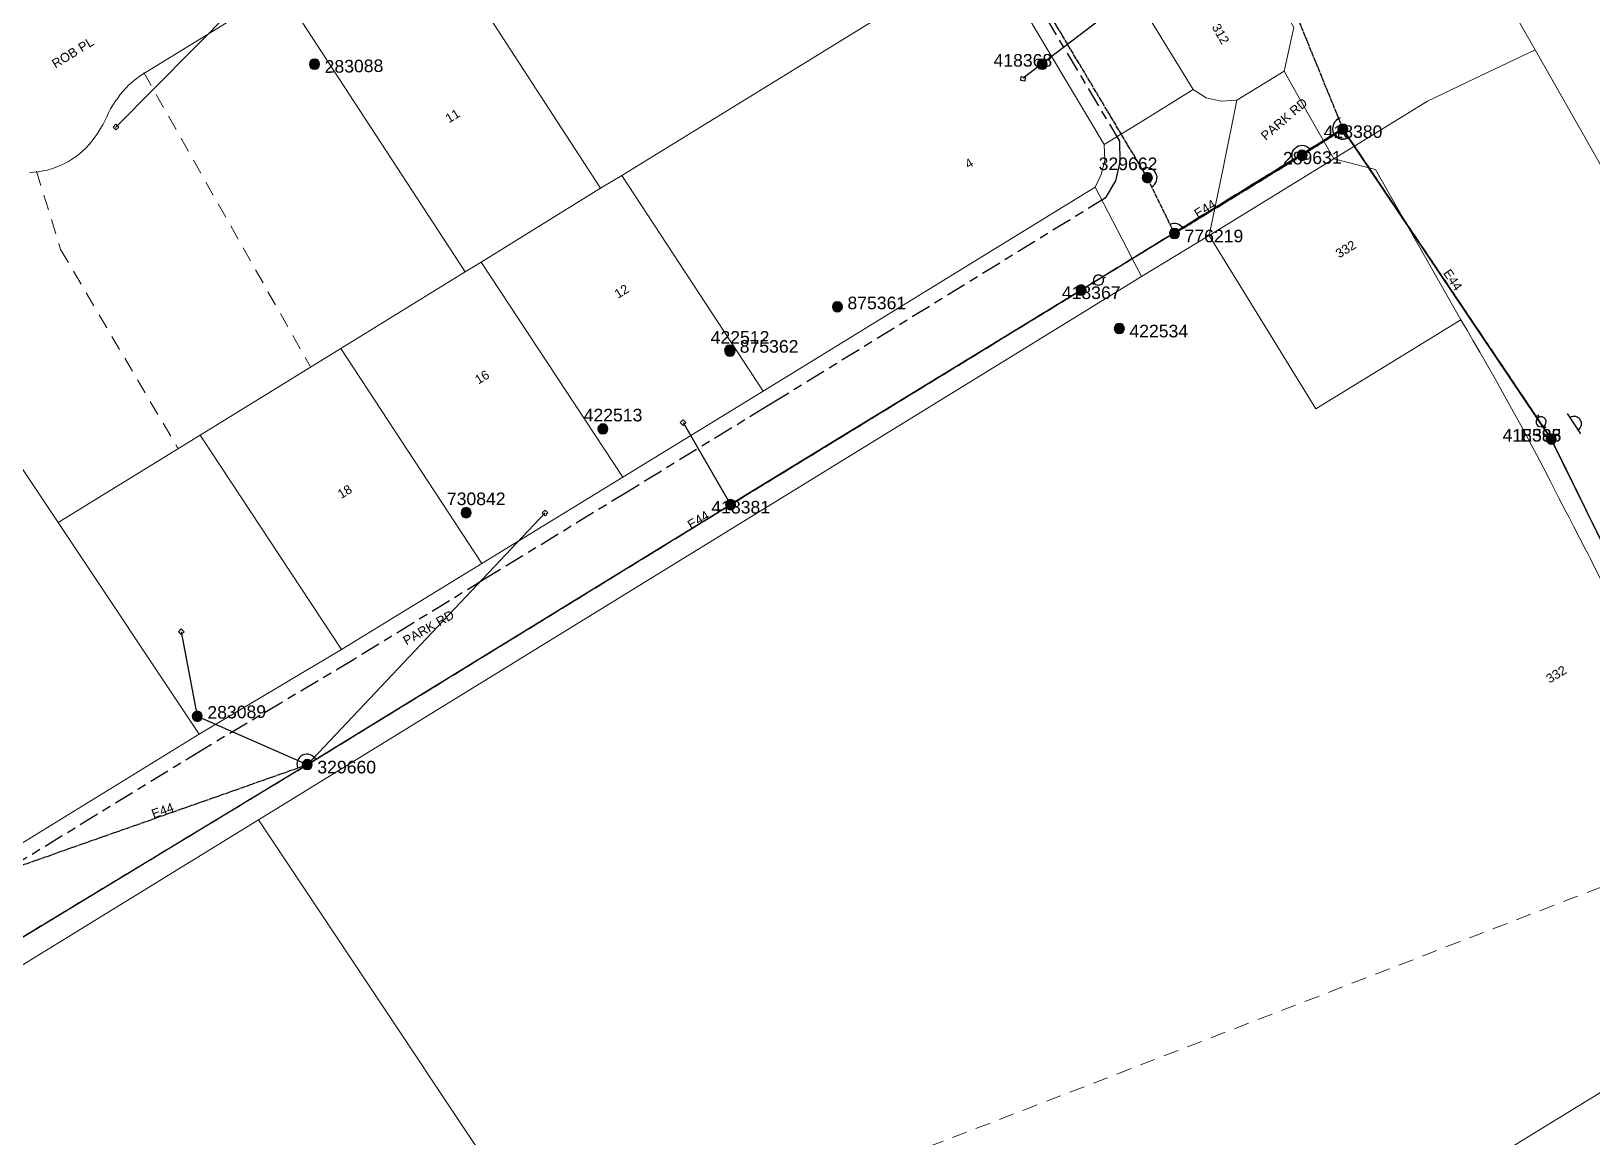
# Model space of a CAD drawing. Header units: metres. Extents: x 299345 to 301288, y 6276165 to 6277715.
# Drawn here: x 299743.7 to 300053.4, y 6276388.2 to 6276607.5 of the extents above; entities that cross this region are included whole.
import ezdxf
from ezdxf.enums import TextEntityAlignment as Align

# ---------------------------------------------------------------- set-up
doc = ezdxf.new("R2010")
doc.units = ezdxf.units.M
for name, pattern in [('Cable Exist OH', [1, 1, 0]), ('Cable Exist UG', [8.2, 4, -1.2, 1.8, -1.2]), ('Dash', [5, 3, -2])]:
    doc.linetypes.add(name, pattern=pattern)
doc.layers.get('0').update_dxf_attribs({"color": 6})
for name, color, linetype, lineweight in [('Cadastre Buildings_SP_EXT', 9, 'Continuous', 5), ('Cadastre Developer_SP_EXT', 9, 'Continuous', 5), ('Cadastre Easements_SP_EXT', 9, 'Continuous', 5), ('Cadastre Land Parcels_SP_EXT', 9, 'Continuous', 5), ('Cadastre Roads_SP_EXT', 9, 'Continuous', 5)]:
    doc.layers.add(name, color=color, linetype=linetype, lineweight=lineweight)
for name, color, linetype in [('Equip_SP_HV_EXT', 7, 'Continuous'), ('Equip_SP_LV_EXT', 7, 'Continuous'), ('Mains_HV_EXT', 7, 'Continuous'), ('Mains_LV_EXT', 7, 'Continuous'), ('Mains_TR_EXT', 7, 'Continuous'), ('Services_SP_EXT', 7, 'Continuous'), ('SupportsOH_SP_TR_HV_LV_SL_EXT', 7, 'Continuous')]:
    doc.layers.add(name, color=color, linetype=linetype)
doc.styles.add('POLE_LABEL', font='arial.ttf')
doc.styles.get("Standard").update_dxf_attribs({"font": 'arial.ttf'})
doc.linetypes.add('Cable E OH', pattern='A,9.4,["E",Standard,S=1.7,R=0,X=0,Y=-1],0', length=9.4)
doc.linetypes.add('Cable P UG', pattern='A,6,-0.5,["P",Standard,S=1.7,R=0,X=0.5,Y=-1],-2.9', length=9.4)

# ---------------------------------------------------------------- blocks, each defined once
blk = doc.blocks.new('LV_OH_LINKS_OPEN_EXT')
for p, q in [((-0.17, 4.97), (-0.17, 5.46)), ((0.17, 4.97), (0.17, 5.46)), ((-0.17, 3), (-0.17, 2.5)), ((0.17, 3), (0.17, 2.5))]:
    blk.add_line(p, q)
blk.add_lwpolyline([(0, 2.99, 1), (0, 4.98, 1)], format="xyb", close=True)
at = {"flags": 9}
for tag, p in [('ACTUAL_STATUS', (0, 0)), ('CONSTRUCTED_VOLTAGE', (0, -0.2)), ('OPERATING_VOLTAGE', (0, -0.6)), ('ORIENTATION', (0, -0.8)), ('OWNED_BY', (0, -1)), ('STATE', (0, -1.2)), ('SWITCH_TYPE', (0, -1.4)), ('NO_PHASES', (0, -0.4)), ('USAGE', (0, -1.6)), ('LEGEND', (0, -1.8)), ('NOTES', (0, -2))]:
    blk.add_attdef(tag, text='', height=0.2, dxfattribs=at).set_placement(p, align=Align.MIDDLE_LEFT)
at = {"flags": 1}
blk.add_attdef('Z', (0, 0), '', height=0.2, dxfattribs=at)
blk = doc.blocks.new('CCP_EXT')
blk.add_wipeout([(0, 0.57), (0.57, 0), (0, -0.57), (-0.57, 0)])
blk.add_lwpolyline([(-0.57, 0), (0, 0.57), (0.57, 0), (0, -0.57), (-0.57, 0)])
at = {"flags": 1}
blk.add_attdef('Z', (0, 0), '', height=0.2, dxfattribs=at)
at = {"flags": 9}
for tag, p in [('CCP_TYPE', (0, 0)), ('CONSTRUCTED_VOLTAGE', (0, -0.2)), ('OPERATING_VOLTAGE', (0, -0.6)), ('ORIENTATION', (0, -0.8)), ('OWNED_BY', (0, -1)), ('STATE', (0, -1.8)), ('NO_PHASES', (0, -0.4)), ('USAGE', (0, -1.2)), ('LEGEND', (0, -1.4)), ('LIFE_SUPPORT', (0, -1.6)), ('NOTES', (0, -2))]:
    blk.add_attdef(tag, text='', height=0.2, dxfattribs=at).set_placement(p, align=Align.MIDDLE_LEFT)
blk = doc.blocks.new('POLE_EXT')
blk.add_hatch(color=256).paths.add_polyline_path([(-1, 0, 1), (1, 0, 1)])
blk.add_lwpolyline([(-1, 0, 1), (1, 0, 1)], format="xyb", close=True)
for tag, height, flags, p in [('pNumber', 2.5, 8, (-17.84, 2.07)), ('OWNED_BY', 0.2, 9, (1.35, -0.4)), ('SPECIAL_USE', 0.2, 9, (1.35, -0.8)), ('STATE', 0.2, 9, (1.35, -1)), ('cLV', 0.2, 9, (1.35, -1.4)), ('hDepth', 0.2, 9, (1.35, -1.6)), ('hDia', 0.2, 9, (1.35, -1.8)), ('cHV', 0.2, 9, (1.35, -2)), ('PARENT', 0.2, 9, (1.35, -0.6)), ('USAGE', 0.2, 9, (1.35, -1.2)), ('LBRACKET', 0.2, 9, (1.35, -2.2)), ('LExisting', 0.2, 9, (1.35, -2.4)), ('LANTNUMBER', 0.2, 9, (1.35, -2.6)), ('LOther', 0.2, 9, (1.35, -2.8)), ('LRemove', 0.2, 9, (1.35, -3)), ('LEGEND', 0.2, 9, (1.35, -3.2)), ('cLinedev', 0.2, 9, (1.35, -3.4)), ('pExisting', 0.2, 9, (1.35, -3.8)), ('pFooting', 0.2, 9, (1.35, -4.4)), ('pNew', 0.2, 9, (1.35, -4.6)), ('pRelocate', 0.2, 9, (1.35, -5)), ('pRemove', 0.2, 9, (1.35, -5.2)), ('pReplace', 0.2, 9, (1.35, -5.4)), ('pStay', 0.2, 9, (1.35, -5.6)), ('pType', 0.2, 9, (1.35, -5.8)), ('cspan', 0.2, 9, (1.35, -6)), ('STREETNAME', 0.2, 9, (1.35, -6.2)), ('LOCATION', 0.2, 9, (1.35, -3.6)), ('PFNUMBER', 0.2, 9, (1.35, -4)), ('NEWPFNUMBER', 0.2, 9, (1.35, -4.2)), ('SUBURB', 0.2, 9, (1.35, -6.4)), ('OPERATED_BY', 0.2, 9, (1.36, -7.01)), ('NOTES', 0.2, 9, (1.35, -6.6)), ('MAINTAINED_BY', 0.2, 9, (1.36, -6.81))]:
    blk.add_attdef(tag, text='', height=height, dxfattribs=dict(flags=flags)).set_placement(p, align=Align.MIDDLE_LEFT)
at = {"style": 'POLE_LABEL'}
for tag, height, flags, p in [('ASSET_NUM', 2.5, 8, (2, 2)), ('STRUCTURE_PLANT_NUMBER', 0.2, 9, (1.35, 0.03)), ('STREET_CODE', 0.2, 9, (1.35, -0.2))]:
    blk.add_attdef(tag, text='', height=height, dxfattribs=dict(at, flags=flags)).set_placement(p, align=Align.MIDDLE_LEFT)
at = {"flags": 1}
blk.add_attdef('Z', (1.35, -7.33), '', height=0.2, dxfattribs=at)
blk = doc.blocks.new('HV_USL_CLOSED_EXT')
blk.add_line((2.4, 5.5), (-2.4, 5.5))
blk.add_lwpolyline([(1.44, 5.5, 0.414214), (0, 6.94, 0.414214), (-1.44, 5.5)], format="xyb")
for tag, height, flags, p in [('ASSET_NUM', 2.5, 8, (2, 2)), ('STREET_CODE', 0.2, 9, (1.5, 0)), ('ACTUAL_STATUS', 0.2, 9, (1.5, -0.2)), ('CONSTRUCTED_VOLTAGE', 0.2, 9, (1.5, -0.4)), ('OPERATING_VOLTAGE', 0.2, 9, (1.5, -0.8)), ('ORIENTATION', 0.2, 9, (1.5, -1)), ('OWNED_BY', 0.2, 9, (1.5, -1.2)), ('OPERATED_BY', 0.2, 9, (1.5, -1.4)), ('STATE', 0.2, 9, (1.5, -1.8)), ('SWITCH_TYPE', 0.2, 9, (1.5, -2)), ('STREETNAME', 0.2, 9, (1.5, -2.8)), ('SUBURB', 0.2, 9, (1.5, -3)), ('NO_PHASES', 0.2, 9, (1.5, -0.6)), ('MAINTAINED_BY', 0.2, 9, (1.5, -1.6)), ('USAGE', 0.2, 9, (1.5, -2.2)), ('LEGEND', 0.2, 9, (1.5, -2.4)), ('LOCATION', 0.2, 9, (1.5, -2.6)), ('NOTES', 0.2, 9, (1.5, -3.2)), ('Z', 0.2, 1, (1.5, -3.6)), ('LABEL_ALIGNMENT', 0.2, 9, (1.5, -3.4))]:
    blk.add_attdef(tag, text='', height=height, dxfattribs=dict(flags=flags)).set_placement(p, align=Align.MIDDLE_LEFT)

msp = doc.modelspace()

# ---------------------------------------------------------------- linework, layer by layer
at = {"layer": 'Cadastre Developer_SP_EXT', "linetype": 'Dash'}
for points in [[(299766.02, 6276599.36), (299799.04, 6276541.11)], [(299744.74, 6276579.77), (299749.53, 6276564.22), (299772.74, 6276524.89), (299772.88, 6276524.97)]]:
    msp.add_lwpolyline(points, dxfattribs=at)
at = {"layer": 'Cadastre Easements_SP_EXT', "linetype": 'Dash'}
msp.add_lwpolyline([(300078.59, 6276446.74), (299894.99, 6276375.87), (299854.77, 6276352.15), (299739.91, 6276284.63), (299636.37, 6276224.23), (299677.21, 6276165.38), (299778.6, 6276227.5), (299778.6, 6276227.5), (299891.68, 6276296.77), (299904.54, 6276304.65), (300101.34, 6276380.37)], dxfattribs=at)
at = {"layer": 'Cadastre Land Parcels_SP_EXT', "linetype": 'Continuous'}
for points in [[(300309.56, 6276711.33), (300284.13, 6276779.13), (300178.81, 6276714.63), (300030.71, 6276623.95), (300031.08, 6276623.29), (300042.16, 6276603.86), (300065.79, 6276562.29), (300309.56, 6276711.33)], [(299860.93, 6276578.93), (299933.62, 6276623.66), (299902.83, 6276676.57), (299895.23, 6276678.62), (299820.24, 6276632.52), (299856.7, 6276576.37), (299860.93, 6276578.93)], [(299992.35, 6276599.59), (299994.3, 6276608.25), (299971.97, 6276647.27), (299950.83, 6276634.28), (299974.3, 6276595.95), (299976.86, 6276594.33), (299979.84, 6276593.64), (299982.99, 6276593.88), (299992.35, 6276599.59)], [(299856.7, 6276576.37), (299820.24, 6276632.52), (299793.26, 6276615.89), (299829.79, 6276559.78), (299833, 6276561.7), (299856.7, 6276576.37)], [(299956.67, 6276585.05), (299933.62, 6276623.66), (299860.93, 6276578.93), (299888.97, 6276536.15), (299954.83, 6276576.59), (299956.06, 6276579.1), (299956.74, 6276581.91), (299956.67, 6276585.05)], [(299706.31, 6276574.07), (299684.31, 6276606.82), (299637.4, 6276577.87), (299676.55, 6276519.73), (299695.43, 6276492.29), (299731.38, 6276440.04), (299777.02, 6276468.1), (299749.01, 6276510.07), (299706.31, 6276574.07)], [(300027.45, 6276550.31), (300010.47, 6276580.1), (300002.22, 6276582.2), (299977.51, 6276567.02), (299998.65, 6276532.63), (300027.45, 6276550.31)], [(299888.97, 6276536.15), (299860.93, 6276578.93), (299856.7, 6276576.37), (299833, 6276561.7), (299861.11, 6276519.06), (299888.97, 6276536.15)], [(299861.11, 6276519.06), (299833, 6276561.7), (299829.79, 6276559.78), (299805.13, 6276544.61), (299833.15, 6276501.96), (299861.11, 6276519.06)], [(299833.15, 6276501.96), (299805.13, 6276544.61), (299777.19, 6276527.4), (299805.3, 6276484.87), (299833.15, 6276501.96)], [(299891.68, 6276296.77), (299854.77, 6276352.15), (299788.83, 6276451.06), (299696.09, 6276394.14), (299674.65, 6276381), (299739.91, 6276284.63), (299778.6, 6276227.5), (299891.68, 6276296.77)]]:
    msp.add_lwpolyline(points, close=True, dxfattribs=at)
for points in [[(300055.47, 6276498.16), (300053.14, 6276502.85), (300052.67, 6276503.78), (300052.2, 6276504.71), (300049.81, 6276509.37), (300048.85, 6276511.22), (300048.36, 6276512.15), (300046.9, 6276514.92), (300045.16, 6276518.34), (300043.83, 6276520.89), (300042.5, 6276523.44), (300042.05, 6276524.28), (300041.6, 6276525.13), (300041.15, 6276525.98), (300040.7, 6276526.82), (300039.33, 6276529.35), (300037.49, 6276532.71), (300034.22, 6276538.57), (300031.18, 6276543.89), (300029.88, 6276546.13), (300028.67, 6276548.22), (300027.45, 6276550.31), (299998.65, 6276532.63), (299977.51, 6276567.02), (299977.51, 6276567.02), (299964.06, 6276558.88), (299788.83, 6276451.06), (299854.77, 6276352.15)], [(299904.54, 6276304.65), (300089.01, 6276417.76)]]:
    msp.add_lwpolyline(points, dxfattribs=at)
at = {"layer": 'Cadastre Roads_SP_EXT', "linetype": 'Continuous'}
msp.add_lwpolyline([(300065.79, 6276562.29), (300042.16, 6276603.86), (300030.05, 6276598.08), (300020.83, 6276593.68), (300002.22, 6276582.2), (300002.22, 6276582.2), (300010.47, 6276580.1), (300027.45, 6276550.31), (300028.67, 6276548.22), (300029.88, 6276546.13), (300031.18, 6276543.89), (300034.22, 6276538.57), (300037.49, 6276532.71), (300039.33, 6276529.35), (300040.7, 6276526.82), (300041.15, 6276525.98), (300041.6, 6276525.13), (300042.05, 6276524.28), (300042.5, 6276523.44), (300043.83, 6276520.89), (300045.16, 6276518.34), (300046.9, 6276514.92), (300048.36, 6276512.15), (300048.85, 6276511.22), (300049.81, 6276509.37), (300052.2, 6276504.71), (300052.67, 6276503.78), (300053.14, 6276502.85), (300055.47, 6276498.16)], dxfattribs=at)
msp.add_lwpolyline([(300002.22, 6276582.2), (299996.95, 6276591.47), (299992.35, 6276599.59), (299982.99, 6276593.88), (299980.24, 6276580.39), (299977.51, 6276567.02), (300002.22, 6276582.2)], close=True, dxfattribs=at)
at = {"layer": 'Mains_HV_EXT', "linetype": 'Cable Exist OH'}
for points in [[(300004.03, 6276588.18), (299988.29, 6276626.8)], [(299995.89, 6276582.9), (299995.92, 6276582.92), (300004.03, 6276588.11)], [(300004.03, 6276588.11), (300045.35, 6276526.67)], [(299970.6, 6276567.41), (299995.89, 6276582.9)], [(299970.6, 6276567.41), (299965.23, 6276578.42)], [(300045.38, 6276526.6), (300069.32, 6276477.77)]]:
    msp.add_lwpolyline(points, dxfattribs=at)
at = {"layer": 'Mains_HV_EXT', "linetype": 'Cable P UG'}
for points in [[(300003.97, 6276588.21), (299995.92, 6276582.99), (299952.06, 6276556.16)], [(300045.37, 6276526.62), (300004, 6276588.09)], [(299952.06, 6276556.16), (299882.5, 6276513.61)], [(300069.43, 6276477.79), (300045.37, 6276526.62)]]:
    msp.add_lwpolyline(points, dxfattribs=at)
at = {"layer": 'Mains_HV_EXT', "linetype": 'Cable E OH'}
for points in [[(300003.97, 6276588.21), (299995.92, 6276582.99), (299952.06, 6276556.16)], [(300045.37, 6276526.62), (300004, 6276588.09)], [(299952.06, 6276556.16), (299882.5, 6276513.61)], [(300069.43, 6276477.79), (300045.37, 6276526.62)]]:
    msp.add_lwpolyline(points, dxfattribs=at)
at = {"layer": 'Mains_HV_EXT', "linetype": 'Continuous'}
for points in [[(299994.22, 6276581.88, -0.992895), (299997.6, 6276583.99)], [(300002.45, 6276587.1, 0.487376), (300005.2, 6276586.53)], [(299966.08, 6276576.67, 0.997099), (299964.18, 6276580.21)], [(299972.25, 6276568.43, 0.380826), (299969.7, 6276569.19)]]:
    msp.add_lwpolyline(points, format="xyb", dxfattribs=at)
at = {"layer": 'Mains_LV_EXT', "linetype": 'Cable Exist OH'}
for points in [[(300004.03, 6276588.18), (299988.29, 6276626.8)], [(300003.98, 6276588.19), (299995.84, 6276583.13), (299952.06, 6276556.16)], [(300045.35, 6276526.67), (300003.99, 6276588.12)], [(299882.5, 6276513.61), (299882.52, 6276513.63), (299952.06, 6276556.16)], [(300087.86, 6276434.88), (300069.46, 6276477.66), (300045.35, 6276526.67)], [(299741.64, 6276442.01), (299798.46, 6276462.03)]]:
    msp.add_lwpolyline(points, dxfattribs=at)
at = {"layer": 'Mains_LV_EXT', "linetype": 'Continuous'}
for points in [[(300003.51, 6276590.34, 0.466799), (300002.23, 6276587.16)], [(300002.25, 6276587.1, 0.421365), (300005.2, 6276586.53)], [(299800.17, 6276463.08, 0.935926), (299796.56, 6276461.36)]]:
    msp.add_lwpolyline(points, format="xyb", dxfattribs=at)
at = {"layer": 'Mains_TR_EXT', "linetype": 'Cable Exist OH'}
for points in [[(300003.95, 6276588.17), (299995.92, 6276582.99), (299952.06, 6276556.16)], [(300045.37, 6276526.62), (300004.04, 6276588.14)], [(299952.06, 6276556.16), (299882.5, 6276513.61)], [(300069.43, 6276477.65), (300045.37, 6276526.62)]]:
    msp.add_lwpolyline(points, dxfattribs=at)

# ---------------------------------------------------------------- block references
at = {"layer": 'Equip_SP_HV_EXT'}
ref = msp.add_blockref('HV_USL_CLOSED_EXT', (300045.37, 6276526.62), dxfattribs=dict(at, rotation=303.6987361363323))
ref.add_attrib('ASSET_NUM', 'E595', dxfattribs={"layer": '0', "height": 2.5}).set_placement((300047.37, 6276527.37), align=Align.MIDDLE_RIGHT)
at = {"layer": 'Equip_SP_LV_EXT'}
for p, rotation in [((299952.06, 6276556.16), 299.9576731520991), ((300045.38, 6276526.62), 30.6142759752439)]:
    msp.add_blockref('LV_OH_LINKS_OPEN_EXT', p, dxfattribs=dict(at, rotation=rotation))
at = {"layer": 'SupportsOH_SP_TR_HV_LV_SL_EXT'}
ref = msp.add_blockref('POLE_EXT', (299799.9, 6276601.01), dxfattribs=at)
ref.add_attrib('ASSET_NUM', '283088', dxfattribs={"layer": '0', "height": 2.5, "rotation": 1, "style": 'POLE_LABEL'}).set_placement((299801.9, 6276601.76), align=Align.TOP_LEFT)
ref = msp.add_blockref('POLE_EXT', (300004.03, 6276588.11), dxfattribs=dict(at, rotation=0.02290941558291593))
ref.add_attrib('ASSET_NUM', '418380', dxfattribs={"layer": '0', "height": 2.5, "rotation": 0.055, "style": 'POLE_LABEL'}).set_placement((300006.03, 6276588.86), align=Align.TOP_CENTER)
ref = msp.add_blockref('POLE_EXT', (299965.2, 6276578.48), dxfattribs=at)
ref.add_attrib('ASSET_NUM', '329662', dxfattribs={"layer": '0', "height": 2.5, "style": 'POLE_LABEL'}).set_placement((299967.2, 6276579.23), align=Align.BOTTOM_RIGHT)
ref = msp.add_blockref('POLE_EXT', (299995.92, 6276582.92), dxfattribs=at)
ref.add_attrib('ASSET_NUM', '289631', dxfattribs={"layer": '0', "height": 2.5, "rotation": 1, "style": 'POLE_LABEL'}).set_placement((299997.92, 6276583.67), align=Align.TOP_CENTER)
ref = msp.add_blockref('POLE_EXT', (299970.6, 6276567.41), dxfattribs=at)
ref.add_attrib('ASSET_NUM', '776219', dxfattribs={"layer": '0', "height": 2.5, "style": 'POLE_LABEL'}).set_placement((299972.6, 6276568.16), align=Align.TOP_LEFT)
ref = msp.add_blockref('POLE_EXT', (299952.06, 6276556.16), dxfattribs=dict(at, rotation=359.9502799518751))
ref.add_attrib('ASSET_NUM', '418367', dxfattribs={"layer": '0', "height": 2.5, "style": 'POLE_LABEL'}).set_placement((299954.06, 6276556.91), align=Align.TOP_CENTER)
ref = msp.add_blockref('POLE_EXT', (299903.69, 6276552.88), dxfattribs=at)
ref.add_attrib('ASSET_NUM', '875361', dxfattribs={"layer": '0', "height": 2.5, "style": 'POLE_LABEL'}).set_placement((299905.69, 6276553.63), align=Align.MIDDLE_LEFT)
ref = msp.add_blockref('POLE_EXT', (299882.37, 6276544.04), dxfattribs=at)
ref.add_attrib('ASSET_NUM', '422512', dxfattribs={"layer": '0', "height": 2.5, "style": 'POLE_LABEL'}).set_placement((299884.37, 6276544.79), align=Align.BOTTOM_CENTER)
ref = msp.add_blockref('POLE_EXT', (299959.65, 6276548.55), dxfattribs=at)
ref.add_attrib('ASSET_NUM', '422534', dxfattribs={"layer": '0', "height": 2.5, "style": 'POLE_LABEL'}).set_placement((299961.65, 6276549.3), align=Align.TOP_LEFT)
ref = msp.add_blockref('POLE_EXT', (299882.31, 6276544.26), dxfattribs=at)
ref.add_attrib('ASSET_NUM', '875362', dxfattribs={"layer": '0', "height": 2.5, "style": 'POLE_LABEL'}).set_placement((299884.31, 6276545.01), align=Align.MIDDLE_LEFT)
ref = msp.add_blockref('POLE_EXT', (299857.16, 6276528.63), dxfattribs=at)
ref.add_attrib('ASSET_NUM', '422513', dxfattribs={"layer": '0', "height": 2.5, "style": 'POLE_LABEL'}).set_placement((299859.16, 6276529.38), align=Align.BOTTOM_CENTER)
ref = msp.add_blockref('POLE_EXT', (300045.37, 6276526.62), dxfattribs=dict(at, rotation=359.961784555146))
ref.add_attrib('ASSET_NUM', '418383', dxfattribs={"layer": '0', "height": 2.5, "rotation": 359.9282, "style": 'POLE_LABEL'}).set_placement((300047.37, 6276527.37), align=Align.MIDDLE_RIGHT)
ref = msp.add_blockref('POLE_EXT', (299830.01, 6276512.02), dxfattribs=at)
ref.add_attrib('ASSET_NUM', '730842', dxfattribs={"layer": '0', "height": 2.5, "style": 'POLE_LABEL'}).set_placement((299832.01, 6276512.77), align=Align.BOTTOM_CENTER)
ref = msp.add_blockref('POLE_EXT', (299882.5, 6276513.61), dxfattribs=dict(at, rotation=359.9877953056316))
ref.add_attrib('ASSET_NUM', '418381', dxfattribs={"layer": '0', "height": 2.5, "style": 'POLE_LABEL'}).set_placement((299884.5, 6276514.36), align=Align.TOP_CENTER)
ref = msp.add_blockref('POLE_EXT', (299776.65, 6276471.62), dxfattribs=at)
ref.add_attrib('ASSET_NUM', '283089', dxfattribs={"layer": '0', "height": 2.5, "rotation": 1, "style": 'POLE_LABEL'}).set_placement((299778.65, 6276472.37), align=Align.MIDDLE_LEFT)
ref = msp.add_blockref('POLE_EXT', (299798.48, 6276462.04), dxfattribs=at)
ref.add_attrib('ASSET_NUM', '329660', dxfattribs={"layer": '0', "height": 2.5, "style": 'POLE_LABEL'}).set_placement((299800.48, 6276462.79), align=Align.TOP_LEFT)

# ---------------------------------------------------------------- texts
at = {"layer": 'Cadastre Land Parcels_SP_EXT'}
for s, rotation, p in [('312', 299.6223, (299977.93, 6276608.4)), ('11', 31.5805, (299826.6, 6276589.25)), ('4', 31.4206, (299929.69, 6276580.2)), ('332', 31.42, (300003.26, 6276562.45)), ('12', 31.4203, (299860.14, 6276554.44)), ('16', 31.4207, (299832.44, 6276537.42)), ('18', 31.4204, (299805.19, 6276514.71)), ('332', 31.42, (300045.04, 6276478.1))]:
    msp.add_text(s, height=1.8, rotation=rotation, dxfattribs=at).set_placement(p)
at = {"layer": 'Cadastre Roads_SP_EXT'}
for s, rotation, p in [('ROB PL', 31.5803, (299748.49, 6276600.11)), ('PARK RD', 40.7914, (299988.71, 6276585.76)), ('PARK RD', 29.8036, (299818.14, 6276485.67))]:
    msp.add_text(s, height=1.8, rotation=rotation, dxfattribs=at).set_placement(p)
at = {"layer": 'Mains_LV_EXT'}
for rotation, p in [(31.5945, (299975.21, 6276570.38)), (304.1543, (300023.84, 6276559.56)), (31.4212, (299874.64, 6276508.66)), (19.6331, (299767.96, 6276451.32))]:
    msp.add_text('E44', height=1.8, rotation=rotation, dxfattribs=at).set_placement(p)

# ---------------------------------------------------------------- next in the draw order: block references
at = {"layer": 'Services_SP_EXT'}
for p, rotation in [((299940.53, 6276598.11), 36.28042471851668), ((299873.05, 6276529.9), 90.0000000000002), ((299845.67, 6276511.96), 90.0000000000002)]:
    msp.add_blockref('CCP_EXT', p, dxfattribs=dict(at, rotation=rotation))
for p in [(299760.51, 6276588.52), (299773.46, 6276488.41)]:
    msp.add_blockref('CCP_EXT', p, dxfattribs=at)

# ---------------------------------------------------------------- next in the draw order: linework, layer by layer
at = {"layer": 'Cadastre Buildings_SP_EXT', "linetype": 'Continuous'}
msp.add_lwpolyline([(299706.31, 6276574.07), (299749.01, 6276510.07), (299777.19, 6276527.4), (299805.13, 6276544.61), (299829.79, 6276559.78), (299829.79, 6276559.78), (299793.26, 6276615.89), (299765.5, 6276598.81), (299764.27, 6276597.92), (299763.63, 6276597.38), (299763.02, 6276596.82), (299762.44, 6276596.22), (299761.89, 6276595.6), (299761.37, 6276594.95), (299760.89, 6276594.27), (299760.37, 6276593.58), (299759.89, 6276592.86), (299759.45, 6276592.12), (299759.04, 6276591.36), (299758.67, 6276590.58), (299758.29, 6276589.78), (299757.87, 6276588.99), (299757.33, 6276588.03), (299756.86, 6276587.25), (299756.34, 6276586.5), (299755.79, 6276585.77), (299755.2, 6276585.08), (299754.58, 6276584.41), (299753.95, 6276583.81), (299753.29, 6276583.23), (299752.61, 6276582.69), (299751.89, 6276582.19), (299751.11, 6276581.71), (299750.3, 6276581.28), (299749.46, 6276580.89), (299748.61, 6276580.54), (299747.74, 6276580.24), (299746.88, 6276580), (299746.01, 6276579.81), (299745.13, 6276579.66), (299744.24, 6276579.56), (299743.35, 6276579.51)], dxfattribs=at)
msp.add_lwpolyline([(299805.3, 6276484.87), (299777.19, 6276527.4), (299749.01, 6276510.07), (299777.02, 6276468.1), (299805.3, 6276484.87)], close=True, dxfattribs=at)
at = {"layer": 'Cadastre Roads_SP_EXT', "linetype": 'Continuous'}
for points in [[(299950.83, 6276634.28), (299921.28, 6276685.5), (299910.74, 6276680.4), (299902.83, 6276676.57), (299933.62, 6276623.66), (299956.67, 6276585.05), (299964.32, 6276589.78), (299974.3, 6276595.95), (299950.83, 6276634.28)], [(299964.06, 6276558.88), (299959.21, 6276568.19), (299954.83, 6276576.59), (299888.97, 6276536.15), (299861.11, 6276519.06), (299833.15, 6276501.96), (299805.3, 6276484.87), (299777.02, 6276468.1), (299731.38, 6276440.04), (299685.26, 6276411.68), (299690.65, 6276402.95), (299696.09, 6276394.14), (299788.83, 6276451.06), (299964.06, 6276558.88)]]:
    msp.add_lwpolyline(points, close=True, dxfattribs=at)
msp.add_lwpolyline([(299743.35, 6276579.51), (299744.24, 6276579.56), (299745.13, 6276579.66), (299746.01, 6276579.81), (299746.88, 6276580), (299747.74, 6276580.24), (299748.61, 6276580.54), (299749.46, 6276580.89), (299750.3, 6276581.28), (299751.11, 6276581.71), (299751.89, 6276582.19), (299752.61, 6276582.69), (299753.29, 6276583.23), (299753.95, 6276583.81), (299754.58, 6276584.41), (299755.2, 6276585.08), (299755.79, 6276585.77), (299756.34, 6276586.5), (299756.86, 6276587.25), (299757.33, 6276588.03), (299757.87, 6276588.99), (299758.29, 6276589.78), (299758.67, 6276590.58), (299759.04, 6276591.36), (299759.45, 6276592.12), (299759.89, 6276592.86), (299760.37, 6276593.58), (299760.89, 6276594.27), (299761.37, 6276594.95), (299761.89, 6276595.6), (299762.44, 6276596.22), (299763.02, 6276596.82), (299763.63, 6276597.38), (299764.27, 6276597.92), (299765.5, 6276598.81), (299793.26, 6276615.89)], dxfattribs=at)
at = {"layer": 'Mains_HV_EXT', "linetype": 'Cable Exist UG'}
msp.add_lwpolyline([(299914.74, 6276661.92), (299936.18, 6276625.11), (299936.66, 6276624.32), (299936.66, 6276624.32), (299959.68, 6276585.75), (299959.73, 6276581.56), (299958.87, 6276577.88), (299956.87, 6276574.44), (299891.11, 6276533.96), (299889.74, 6276533.12), (299889.74, 6276533.12), (299864, 6276517.37), (299862.27, 6276516.31), (299862.27, 6276516.31), (299835.39, 6276499.86), (299833.67, 6276498.81), (299833.67, 6276498.81), (299807.66, 6276482.85), (299777.8, 6276465.04), (299777.8, 6276465.04), (299739.87, 6276441.78), (299735.08, 6276445.25), (299733.37, 6276444.2)], dxfattribs=at)
at = {"layer": 'Mains_HV_EXT', "linetype": 'Cable Exist OH'}
msp.add_lwpolyline([(299965.23, 6276578.42), (299965.2, 6276578.48), (299936.97, 6276625.73), (299936.81, 6276626.01)], dxfattribs=at)
at = {"layer": 'Mains_HV_EXT', "linetype": 'Cable P UG'}
msp.add_lwpolyline([(299737.3, 6276425.02), (299798.46, 6276462.03), (299882.5, 6276513.61)], dxfattribs=at)
at = {"layer": 'Mains_HV_EXT', "linetype": 'Cable E OH'}
msp.add_lwpolyline([(299737.3, 6276425.02), (299798.46, 6276462.03), (299882.5, 6276513.61)], dxfattribs=at)
at = {"layer": 'Mains_LV_EXT', "linetype": 'Cable Exist OH'}
msp.add_lwpolyline([(299798.48, 6276462.04), (299882.5, 6276513.61)], dxfattribs=at)
at = {"layer": 'Mains_TR_EXT', "linetype": 'Cable Exist OH'}
msp.add_lwpolyline([(299737.3, 6276425.02), (299798.46, 6276462.03), (299882.5, 6276513.61)], dxfattribs=at)
at = {"layer": 'Services_SP_EXT'}
for points in [[(299988.29, 6276626.8), (299965.98, 6276617.61), (299940.54, 6276598.21)], [(299760.44, 6276588.45), (299791.45, 6276619.77)], [(299873.05, 6276529.9), (299882.5, 6276513.61)], [(299845.67, 6276511.96), (299798.49, 6276462.09)], [(299773.45, 6276488.36), (299776.65, 6276471.62), (299798.46, 6276462.03)]]:
    msp.add_lwpolyline(points, dxfattribs=at)

# ---------------------------------------------------------------- next in the draw order: block references
at = {"layer": 'SupportsOH_SP_TR_HV_LV_SL_EXT'}
ref = msp.add_blockref('POLE_EXT', (299944.33, 6276601), dxfattribs=at)
ref.add_attrib('ASSET_NUM', '418368', dxfattribs={"layer": '0', "height": 2.5, "rotation": 359.9305, "style": 'POLE_LABEL'}).set_placement((299946.33, 6276601.75), align=Align.MIDDLE_RIGHT)

doc.saveas('drawing.dxf')
